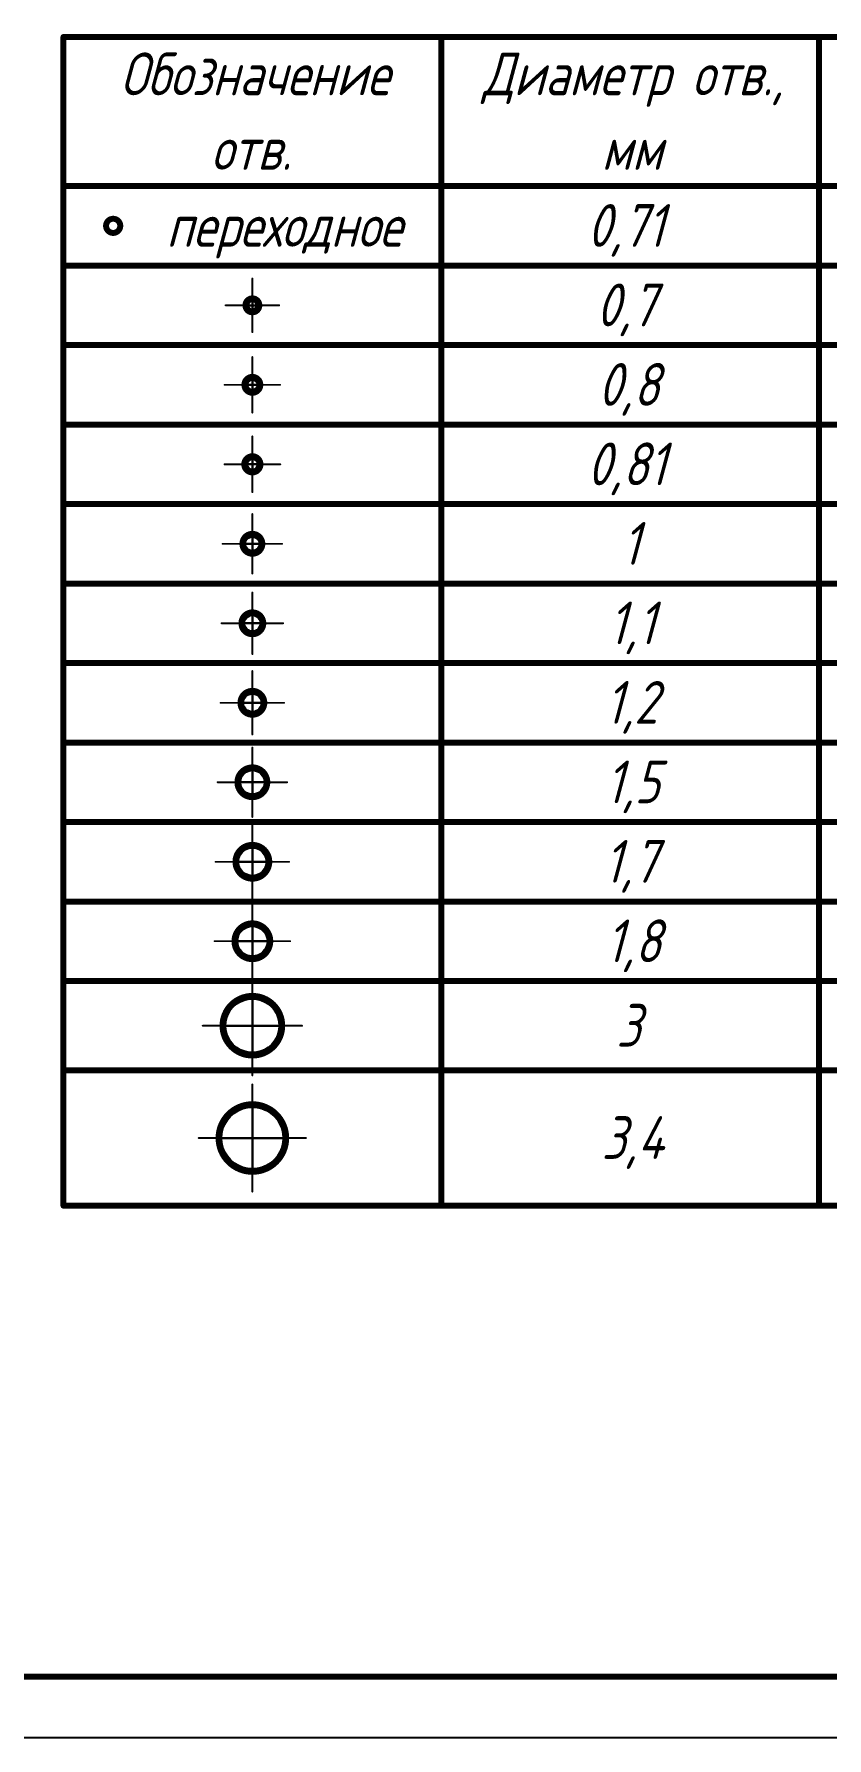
# Model space of a CAD drawing. Header units: millimetres. Extents: x 57 to 898, y 51 to 645.
# Drawn here: x 149.3 to 229, y 51.2 to 222.7 of the extents above; entities that cross this region are included whole.
import ezdxf

# ---------------------------------------------------------------- set-up
doc = ezdxf.new("R2010")
doc.units = ezdxf.units.MM
for name, color, linetype in [('KONTUR', 7, 'Continuous'), ('Mechanical11', 56, 'Continuous'), ('Mechanical12', 56, 'Continuous'), ('Mechanical13', 56, 'Continuous'), ('Mechanical7', 56, 'Continuous')]:
    doc.layers.add(name, color=color, linetype=linetype)
doc.styles.add('GOST type A', font='gost.TTF', dxfattribs={"oblique": 15, "height": 0.2})

msp = doc.modelspace()

# ---------------------------------------------------------------- linework, layer by layer
at = {"layer": 'KONTUR'}
msp.add_line((897.562, 51.218), (56.562, 51.218), dxfattribs=at)
at = {"layer": 'Mechanical11', "color": 7}
for p, q in [((171.21, 195.394), (171.21, 195.802)), ((171.21, 195.802), (171.367, 195.771)), ((171.367, 195.771), (171.499, 195.683)), ((171.499, 195.683), (171.587, 195.55)), ((171.587, 195.55), (171.618, 195.394)), ((170.834, 195.238), (170.803, 195.394)), ((170.803, 195.394), (171.21, 195.394)), ((170.922, 195.106), (170.834, 195.238)), ((171.054, 195.017), (170.922, 195.106)), ((171.21, 194.986), (171.054, 195.017)), ((171.21, 195.394), (171.618, 195.394)), ((171.21, 194.986), (171.21, 195.394)), ((171.21, 195.394), (171.21, 194.986)), ((171.618, 195.394), (171.21, 195.394)), ((171.367, 195.017), (171.21, 194.986)), ((171.499, 195.106), (171.367, 195.017)), ((171.587, 195.238), (171.499, 195.106)), ((171.618, 195.394), (171.587, 195.238)), ((170.739, 187.199), (170.701, 187.394)), ((170.701, 187.394), (171.21, 187.394)), ((170.85, 187.034), (170.739, 187.199)), ((171.015, 186.923), (170.85, 187.034)), ((171.21, 186.884), (171.015, 186.923)), ((171.21, 187.394), (171.72, 187.394)), ((171.21, 186.884), (171.21, 187.394)), ((171.21, 187.394), (171.21, 186.884)), ((171.406, 186.923), (171.21, 186.884)), ((171.571, 187.034), (171.406, 186.923)), ((171.681, 187.199), (171.571, 187.034)), ((171.72, 187.394), (171.681, 187.199)), ((170.688, 179.394), (170.727, 179.594)), ((171.21, 179.394), (170.688, 179.394)), ((170.727, 179.594), (170.841, 179.764)), ((170.841, 179.764), (171.01, 179.877)), ((171.01, 179.877), (171.21, 179.917)), ((171.21, 179.917), (171.21, 179.394)), ((171.21, 179.394), (171.21, 179.917)), ((171.21, 179.917), (171.411, 179.877)), ((171.21, 179.394), (171.733, 179.394)), ((171.21, 178.871), (171.21, 179.394)), ((171.733, 179.394), (171.21, 179.394)), ((171.411, 178.911), (171.21, 178.871)), ((171.411, 179.877), (171.58, 179.764)), ((171.58, 179.024), (171.411, 178.911)), ((171.58, 179.764), (171.693, 179.594)), ((171.693, 179.194), (171.58, 179.024)), ((171.693, 179.594), (171.733, 179.394)), ((171.733, 179.394), (171.693, 179.194)), ((170.504, 171.394), (170.528, 171.577)), ((170.528, 171.577), (170.599, 171.747)), ((170.599, 171.747), (170.711, 171.893)), ((170.711, 171.893), (170.857, 172.006)), ((170.857, 172.006), (171.028, 172.076)), ((171.028, 172.076), (171.21, 172.1)), ((171.21, 172.1), (171.21, 171.394)), ((171.21, 171.394), (170.504, 171.394)), ((171.21, 171.394), (171.916, 171.394)), ((171.21, 170.688), (171.21, 171.394)), ((171.393, 170.712), (171.21, 170.688)), ((171.563, 170.783), (171.393, 170.712)), ((171.71, 170.895), (171.563, 170.783)), ((171.822, 171.041), (171.71, 170.895)), ((171.892, 171.211), (171.822, 171.041)), ((171.916, 171.394), (171.892, 171.211)), ((170.404, 163.394), (170.431, 163.603)), ((171.21, 163.394), (170.404, 163.394)), ((170.431, 163.603), (170.512, 163.798)), ((170.512, 163.798), (170.64, 163.965)), ((170.64, 163.965), (170.807, 164.093)), ((170.807, 164.093), (171.002, 164.174)), ((171.002, 164.174), (171.21, 164.201)), ((171.21, 164.201), (171.21, 163.394)), ((171.21, 163.394), (171.21, 164.201)), ((171.21, 164.201), (171.419, 164.174)), ((172.017, 163.394), (171.21, 163.394)), ((171.419, 164.174), (171.614, 164.093)), ((171.614, 164.093), (171.781, 163.965)), ((171.781, 163.965), (171.909, 163.798)), ((171.909, 163.798), (171.99, 163.603)), ((171.99, 163.603), (172.017, 163.394)), ((171.21, 155.394), (172.118, 155.394)), ((171.21, 154.486), (171.21, 155.394)), ((171.445, 154.517), (171.21, 154.486)), ((171.664, 154.608), (171.445, 154.517)), ((171.852, 154.752), (171.664, 154.608)), ((171.997, 154.94), (171.852, 154.752)), ((172.087, 155.159), (171.997, 154.94)), ((172.118, 155.394), (172.087, 155.159)), ((170, 147.394), (170.041, 147.707)), ((170.041, 147.707), (170.162, 147.999)), ((170.162, 147.999), (170.355, 148.25)), ((170.355, 148.25), (170.605, 148.442)), ((170.605, 148.442), (170.897, 148.563)), ((170.897, 148.563), (171.21, 148.605)), ((171.21, 148.605), (171.21, 147.394)), ((171.21, 147.394), (171.21, 148.605)), ((171.21, 148.605), (171.524, 148.563)), ((171.524, 148.563), (171.816, 148.442)), ((171.816, 148.442), (172.066, 148.25)), ((172.066, 148.25), (172.259, 147.999)), ((172.259, 147.999), (172.38, 147.707)), ((172.38, 147.707), (172.421, 147.394)), ((170.041, 147.081), (170, 147.394)), ((170, 147.394), (171.21, 147.394)), ((171.21, 147.394), (170, 147.394)), ((170.162, 146.789), (170.041, 147.081)), ((170.355, 146.538), (170.162, 146.789)), ((170.605, 146.346), (170.355, 146.538)), ((170.897, 146.225), (170.605, 146.346)), ((171.21, 146.184), (170.897, 146.225)), ((171.21, 147.394), (171.21, 146.184)), ((172.421, 147.394), (171.21, 147.394)), ((170.212, 140.393), (170.504, 140.617)), ((170.504, 140.617), (170.845, 140.758)), ((170.845, 140.758), (171.21, 140.806)), ((171.21, 140.806), (171.21, 139.394)), ((169.798, 139.394), (169.846, 139.76)), ((169.846, 139.029), (169.798, 139.394)), ((169.798, 139.394), (171.21, 139.394)), ((171.21, 139.394), (169.798, 139.394)), ((169.846, 139.76), (169.988, 140.1)), ((169.988, 138.688), (169.846, 139.029)), ((169.988, 140.1), (170.212, 140.393)), ((171.21, 139.394), (171.21, 137.982)), ((170.212, 138.396), (169.988, 138.688)), ((170.504, 138.171), (170.212, 138.396)), ((170.845, 138.03), (170.504, 138.171)), ((171.21, 137.982), (170.845, 138.03)), ((171.21, 131.394), (171.21, 132.901)), ((171.21, 132.901), (171.504, 132.872)), ((171.504, 132.872), (171.787, 132.787)), ((171.787, 132.787), (172.048, 132.647)), ((172.048, 132.647), (172.276, 132.46)), ((172.276, 132.46), (172.464, 132.232)), ((172.464, 132.232), (172.603, 131.971)), ((169.732, 131.1), (169.703, 131.394)), ((169.703, 131.394), (171.21, 131.394)), ((169.818, 130.817), (169.732, 131.1)), ((169.957, 130.557), (169.818, 130.817)), ((170.145, 130.328), (169.957, 130.557)), ((170.373, 130.141), (170.145, 130.328)), ((171.21, 131.394), (171.21, 129.887)), ((172.718, 131.394), (171.21, 131.394)), ((172.603, 131.971), (172.689, 131.688)), ((172.689, 131.688), (172.718, 131.394)), ((170.634, 130.002), (170.373, 130.141)), ((170.916, 129.916), (170.634, 130.002)), ((171.21, 129.887), (170.916, 129.916)), ((171.21, 122.894), (171.21, 125.603)), ((171.21, 125.603), (171.634, 125.569)), ((171.634, 125.569), (172.047, 125.47)), ((172.047, 125.47), (172.44, 125.307)), ((172.44, 125.307), (172.802, 125.085)), ((172.802, 125.085), (173.126, 124.809)), ((173.126, 124.809), (173.402, 124.486)), ((173.402, 124.486), (173.624, 124.124)), ((173.624, 124.124), (173.786, 123.731)), ((173.786, 123.731), (173.885, 123.318)), ((171.21, 122.894), (173.919, 122.894)), ((171.21, 120.186), (171.21, 122.894)), ((173.919, 122.894), (171.21, 122.894)), ((173.786, 122.057), (173.624, 121.665)), ((173.885, 122.47), (173.786, 122.057)), ((173.885, 123.318), (173.919, 122.894)), ((173.919, 122.894), (173.885, 122.47)), ((171.634, 120.219), (171.21, 120.186)), ((172.047, 120.318), (171.634, 120.219)), ((172.44, 120.481), (172.047, 120.318)), ((172.802, 120.703), (172.44, 120.481)), ((173.126, 120.979), (172.802, 120.703)), ((173.402, 121.302), (173.126, 120.979)), ((173.624, 121.665), (173.402, 121.302)), ((168.44, 113.003), (168.695, 113.419)), ((168.695, 113.419), (169.012, 113.79)), ((169.012, 113.79), (169.383, 114.107)), ((169.383, 114.107), (169.799, 114.362)), ((169.799, 114.362), (170.25, 114.548)), ((170.25, 114.548), (170.724, 114.662)), ((170.724, 114.662), (171.21, 114.701)), ((171.21, 114.701), (171.21, 111.591)), ((168.101, 111.591), (168.139, 112.077)), ((171.21, 111.591), (168.101, 111.591)), ((168.139, 112.077), (168.253, 112.552)), ((168.253, 112.552), (168.44, 113.003))]:
    msp.add_line(p, q, dxfattribs=at)
at = {"layer": 'Mechanical12', "color": 7}
for p, q in [((170.504, 195.394), (170.528, 195.577)), ((170.528, 195.577), (170.599, 195.747)), ((170.599, 195.747), (170.711, 195.893)), ((170.711, 195.893), (170.857, 196.006)), ((170.803, 195.394), (170.834, 195.55)), ((170.834, 195.55), (170.922, 195.683)), ((170.857, 196.006), (171.028, 196.076)), ((170.922, 195.683), (171.054, 195.771)), ((171.028, 196.076), (171.21, 196.1)), ((171.054, 195.771), (171.21, 195.802)), ((171.21, 196.1), (171.21, 195.394)), ((171.21, 195.802), (171.21, 195.394)), ((171.21, 195.394), (170.504, 195.394)), ((171.21, 195.394), (170.803, 195.394)), ((170.404, 187.394), (170.431, 187.603)), ((171.21, 187.394), (170.404, 187.394)), ((170.431, 187.603), (170.512, 187.798)), ((170.512, 187.798), (170.64, 187.965)), ((170.64, 187.965), (170.807, 188.093)), ((170.701, 187.394), (170.739, 187.589)), ((171.21, 187.394), (170.701, 187.394)), ((170.739, 187.589), (170.85, 187.755)), ((170.807, 188.093), (171.002, 188.174)), ((170.85, 187.755), (171.015, 187.865)), ((171.002, 188.174), (171.21, 188.201)), ((171.015, 187.865), (171.21, 187.904)), ((171.21, 188.201), (171.21, 187.394)), ((171.21, 187.394), (171.21, 188.201)), ((171.21, 188.201), (171.419, 188.174)), ((171.21, 187.904), (171.21, 187.394)), ((171.21, 187.394), (171.21, 187.904)), ((171.21, 187.904), (171.406, 187.865)), ((171.72, 187.394), (171.21, 187.394)), ((172.017, 187.394), (171.21, 187.394)), ((171.406, 187.865), (171.571, 187.755)), ((171.419, 188.174), (171.614, 188.093)), ((171.571, 187.755), (171.681, 187.589)), ((171.614, 188.093), (171.781, 187.965)), ((171.681, 187.589), (171.72, 187.394)), ((171.781, 187.965), (171.909, 187.798)), ((171.909, 187.798), (171.99, 187.603)), ((171.99, 187.603), (172.017, 187.394)), ((170.391, 179.394), (171.21, 179.394)), ((170.419, 179.182), (170.391, 179.394)), ((170.5, 178.984), (170.419, 179.182)), ((170.631, 178.814), (170.5, 178.984)), ((170.801, 178.684), (170.631, 178.814)), ((170.688, 179.394), (171.21, 179.394)), ((170.727, 179.194), (170.688, 179.394)), ((170.841, 179.024), (170.727, 179.194)), ((170.998, 178.602), (170.801, 178.684)), ((171.01, 178.911), (170.841, 179.024)), ((171.21, 178.574), (170.998, 178.602)), ((171.21, 178.871), (171.01, 178.911)), ((171.21, 179.394), (171.21, 178.871)), ((171.21, 179.394), (171.21, 178.574)), ((171.21, 171.394), (171.21, 172.403)), ((171.21, 172.403), (171.471, 172.368)), ((171.21, 171.394), (171.21, 172.1)), ((171.21, 172.1), (171.393, 172.076)), ((171.393, 172.076), (171.563, 172.006)), ((171.471, 172.368), (171.715, 172.268)), ((171.563, 172.006), (171.71, 171.893)), ((171.71, 171.893), (171.822, 171.747)), ((171.715, 172.268), (171.924, 172.107)), ((171.822, 171.747), (171.892, 171.577)), ((171.892, 171.577), (171.916, 171.394)), ((171.924, 172.107), (172.084, 171.898)), ((172.084, 171.898), (172.185, 171.655)), ((172.185, 171.655), (172.219, 171.394)), ((170.202, 171.394), (171.21, 171.394)), ((170.236, 171.133), (170.202, 171.394)), ((170.337, 170.89), (170.236, 171.133)), ((170.497, 170.681), (170.337, 170.89)), ((170.706, 170.521), (170.497, 170.681)), ((170.504, 171.394), (171.21, 171.394)), ((170.528, 171.211), (170.504, 171.394)), ((170.599, 171.041), (170.528, 171.211)), ((170.711, 170.895), (170.599, 171.041)), ((170.949, 170.42), (170.706, 170.521)), ((170.857, 170.783), (170.711, 170.895)), ((171.028, 170.712), (170.857, 170.783)), ((171.21, 170.386), (170.949, 170.42)), ((171.21, 170.688), (171.028, 170.712)), ((171.21, 171.394), (171.21, 170.688)), ((171.916, 171.394), (171.21, 171.394)), ((171.21, 171.394), (171.21, 170.386)), ((172.219, 171.394), (171.21, 171.394)), ((170.101, 163.394), (171.21, 163.394)), ((170.139, 163.107), (170.101, 163.394)), ((170.25, 162.839), (170.139, 163.107)), ((170.404, 163.394), (171.21, 163.394)), ((170.431, 163.185), (170.404, 163.394)), ((170.512, 162.991), (170.431, 163.185)), ((170.64, 162.824), (170.512, 162.991)), ((171.21, 162.587), (171.21, 163.394)), ((171.21, 163.394), (172.017, 163.394)), ((171.21, 163.394), (171.21, 162.587)), ((171.21, 162.285), (171.21, 163.394)), ((171.21, 163.394), (172.32, 163.394)), ((171.21, 163.394), (171.21, 162.285)), ((171.909, 162.991), (171.781, 162.824)), ((171.99, 163.185), (171.909, 162.991)), ((172.017, 163.394), (171.99, 163.185)), ((172.282, 163.107), (172.171, 162.839)), ((172.32, 163.394), (172.282, 163.107)), ((170.426, 162.61), (170.25, 162.839)), ((170.656, 162.433), (170.426, 162.61)), ((170.807, 162.695), (170.64, 162.824)), ((170.923, 162.322), (170.656, 162.433)), ((171.002, 162.615), (170.807, 162.695)), ((171.21, 162.285), (170.923, 162.322)), ((171.21, 162.587), (171.002, 162.615)), ((171.419, 162.615), (171.21, 162.587)), ((171.498, 162.322), (171.21, 162.285)), ((171.614, 162.695), (171.419, 162.615)), ((171.765, 162.433), (171.498, 162.322)), ((171.781, 162.824), (171.614, 162.695)), ((171.995, 162.61), (171.765, 162.433)), ((172.171, 162.839), (171.995, 162.61)), ((170.162, 155.999), (170.355, 156.25)), ((170.355, 156.25), (170.605, 156.442)), ((170.569, 156.036), (170.757, 156.18)), ((170.605, 156.442), (170.897, 156.563)), ((170.757, 156.18), (170.975, 156.271)), ((170.897, 156.563), (171.21, 156.605)), ((170.975, 156.271), (171.21, 156.302)), ((171.21, 156.605), (171.21, 155.394)), ((171.21, 155.394), (171.21, 156.605)), ((171.21, 156.605), (171.524, 156.563)), ((171.21, 156.302), (171.21, 155.394)), ((171.21, 155.394), (171.21, 156.302)), ((171.21, 156.302), (171.445, 156.271)), ((171.445, 156.271), (171.664, 156.18)), ((171.524, 156.563), (171.816, 156.442)), ((171.664, 156.18), (171.852, 156.036)), ((171.816, 156.442), (172.066, 156.25)), ((172.066, 156.25), (172.259, 155.999)), ((170, 155.394), (170.041, 155.707)), ((170, 155.394), (171.21, 155.394)), ((170.041, 155.081), (170, 155.394)), ((171.21, 155.394), (170, 155.394)), ((170.041, 155.707), (170.162, 155.999)), ((170.162, 154.789), (170.041, 155.081)), ((170.355, 154.538), (170.162, 154.789)), ((170.303, 155.394), (170.334, 155.629)), ((170.303, 155.394), (171.21, 155.394)), ((170.334, 155.159), (170.303, 155.394)), ((171.21, 155.394), (170.303, 155.394)), ((170.334, 155.629), (170.424, 155.848)), ((170.424, 154.94), (170.334, 155.159)), ((170.605, 154.346), (170.355, 154.538)), ((170.424, 155.848), (170.569, 156.036)), ((170.569, 154.752), (170.424, 154.94)), ((170.757, 154.608), (170.569, 154.752)), ((170.897, 154.225), (170.605, 154.346)), ((170.975, 154.517), (170.757, 154.608)), ((171.21, 154.486), (170.975, 154.517)), ((171.21, 155.394), (171.21, 154.486)), ((172.118, 155.394), (171.21, 155.394)), ((171.21, 155.394), (171.21, 154.184)), ((172.421, 155.394), (171.21, 155.394)), ((171.852, 156.036), (171.997, 155.848)), ((171.997, 155.848), (172.087, 155.629)), ((172.087, 155.629), (172.118, 155.394)), ((172.259, 155.999), (172.38, 155.707)), ((172.38, 155.707), (172.421, 155.394)), ((171.21, 154.184), (170.897, 154.225)), ((171.21, 146.184), (171.21, 147.394)), ((171.21, 147.394), (172.421, 147.394)), ((171.21, 145.887), (171.21, 147.394)), ((171.21, 147.394), (172.718, 147.394)), ((171.524, 146.225), (171.21, 146.184)), ((171.504, 145.916), (171.21, 145.887)), ((171.787, 146.002), (171.504, 145.916)), ((171.816, 146.346), (171.524, 146.225)), ((172.048, 146.141), (171.787, 146.002)), ((172.066, 146.538), (171.816, 146.346)), ((172.276, 146.328), (172.048, 146.141)), ((172.259, 146.789), (172.066, 146.538)), ((172.38, 147.081), (172.259, 146.789)), ((172.464, 146.557), (172.276, 146.328)), ((172.421, 147.394), (172.38, 147.081)), ((172.603, 146.817), (172.464, 146.557)), ((172.689, 147.1), (172.603, 146.817)), ((172.718, 147.394), (172.689, 147.1)), ((171.21, 139.394), (171.21, 141.102)), ((171.21, 141.102), (171.544, 141.07)), ((171.21, 139.394), (171.21, 140.806)), ((171.21, 140.806), (171.576, 140.758)), ((171.544, 141.07), (171.864, 140.972)), ((171.576, 140.758), (171.916, 140.617)), ((171.864, 140.972), (172.159, 140.815)), ((171.916, 140.617), (172.209, 140.393)), ((172.159, 140.815), (172.418, 140.602)), ((171.21, 137.982), (171.21, 139.394)), ((171.21, 139.394), (172.623, 139.394)), ((172.623, 139.394), (171.21, 139.394)), ((171.21, 137.686), (171.21, 139.394)), ((171.21, 139.394), (172.919, 139.394)), ((172.919, 139.394), (171.21, 139.394)), ((172.209, 140.393), (172.433, 140.1)), ((172.418, 140.602), (172.631, 140.343)), ((172.433, 140.1), (172.574, 139.76)), ((172.574, 139.029), (172.433, 138.688)), ((172.574, 139.76), (172.623, 139.394)), ((172.623, 139.394), (172.574, 139.029)), ((172.631, 140.343), (172.789, 140.048)), ((172.789, 140.048), (172.886, 139.727)), ((172.886, 139.061), (172.789, 138.74)), ((172.886, 139.727), (172.919, 139.394)), ((172.919, 139.394), (172.886, 139.061)), ((171.576, 138.03), (171.21, 137.982)), ((171.544, 137.719), (171.21, 137.686)), ((171.864, 137.816), (171.544, 137.719)), ((171.916, 138.171), (171.576, 138.03)), ((172.159, 137.974), (171.864, 137.816)), ((172.209, 138.396), (171.916, 138.171)), ((172.418, 138.186), (172.159, 137.974)), ((172.433, 138.688), (172.209, 138.396)), ((172.631, 138.445), (172.418, 138.186)), ((172.789, 138.74), (172.631, 138.445)), ((169.436, 131.747), (169.539, 132.086)), ((169.539, 132.086), (169.707, 132.399)), ((169.707, 132.399), (169.931, 132.673)), ((169.818, 131.971), (169.957, 132.232)), ((169.931, 132.673), (170.206, 132.898)), ((169.957, 132.232), (170.145, 132.46)), ((170.145, 132.46), (170.373, 132.647)), ((170.206, 132.898), (170.518, 133.065)), ((170.373, 132.647), (170.634, 132.787)), ((170.518, 133.065), (170.858, 133.168)), ((170.634, 132.787), (170.916, 132.872)), ((170.858, 133.168), (171.21, 133.203)), ((170.916, 132.872), (171.21, 132.901)), ((171.21, 133.203), (171.21, 131.394)), ((171.21, 132.901), (171.21, 131.394)), ((169.402, 131.394), (169.436, 131.747)), ((171.21, 131.394), (169.402, 131.394)), ((169.703, 131.394), (169.732, 131.688)), ((171.21, 131.394), (169.703, 131.394)), ((169.732, 131.688), (169.818, 131.971)), ((171.21, 129.887), (171.21, 131.394)), ((171.21, 131.394), (172.718, 131.394)), ((171.21, 129.585), (171.21, 131.394)), ((171.21, 131.394), (173.019, 131.394)), ((172.276, 130.328), (172.048, 130.141)), ((172.464, 130.557), (172.276, 130.328)), ((172.603, 130.817), (172.464, 130.557)), ((172.714, 130.389), (172.489, 130.115)), ((172.689, 131.1), (172.603, 130.817)), ((172.718, 131.394), (172.689, 131.1)), ((172.881, 130.702), (172.714, 130.389)), ((172.984, 131.041), (172.881, 130.702)), ((173.019, 131.394), (172.984, 131.041)), ((171.504, 129.916), (171.21, 129.887)), ((171.563, 129.62), (171.21, 129.585)), ((171.787, 130.002), (171.504, 129.916)), ((171.903, 129.723), (171.563, 129.62)), ((172.048, 130.141), (171.787, 130.002)), ((172.215, 129.89), (171.903, 129.723)), ((172.489, 130.115), (172.215, 129.89)), ((169.083, 125.022), (169.442, 125.329)), ((169.442, 125.329), (169.844, 125.575)), ((169.619, 125.085), (169.981, 125.307)), ((169.844, 125.575), (170.281, 125.756)), ((169.981, 125.307), (170.374, 125.47)), ((170.281, 125.756), (170.74, 125.866)), ((170.374, 125.47), (170.787, 125.569)), ((170.74, 125.866), (171.21, 125.903)), ((170.787, 125.569), (171.21, 125.603)), ((171.21, 125.903), (171.21, 122.894)), ((171.21, 125.603), (171.21, 122.894)), ((168.238, 123.365), (168.348, 123.824)), ((168.348, 123.824), (168.529, 124.26)), ((168.529, 124.26), (168.776, 124.663)), ((168.535, 123.318), (168.635, 123.731)), ((168.635, 123.731), (168.797, 124.124)), ((168.776, 124.663), (169.083, 125.022)), ((168.797, 124.124), (169.019, 124.486)), ((169.019, 124.486), (169.295, 124.809)), ((169.295, 124.809), (169.619, 125.085)), ((168.201, 122.894), (168.238, 123.365)), ((168.201, 122.894), (171.21, 122.894)), ((168.238, 122.423), (168.201, 122.894)), ((171.21, 122.894), (168.201, 122.894)), ((168.348, 121.964), (168.238, 122.423)), ((168.529, 121.528), (168.348, 121.964)), ((168.502, 122.894), (168.535, 123.318)), ((168.502, 122.894), (171.21, 122.894)), ((168.535, 122.47), (168.502, 122.894)), ((171.21, 122.894), (168.502, 122.894)), ((168.635, 122.057), (168.535, 122.47)), ((168.797, 121.665), (168.635, 122.057)), ((171.21, 122.894), (171.21, 120.186)), ((171.21, 122.894), (171.21, 119.885)), ((168.776, 121.125), (168.529, 121.528)), ((169.083, 120.766), (168.776, 121.125)), ((169.019, 121.302), (168.797, 121.665)), ((169.295, 120.979), (169.019, 121.302)), ((169.442, 120.46), (169.083, 120.766)), ((169.619, 120.703), (169.295, 120.979)), ((169.844, 120.213), (169.442, 120.46)), ((169.981, 120.481), (169.619, 120.703)), ((170.281, 120.032), (169.844, 120.213)), ((170.374, 120.318), (169.981, 120.481)), ((170.787, 120.219), (170.374, 120.318)), ((171.21, 120.186), (170.787, 120.219)), ((170.74, 119.922), (170.281, 120.032)), ((171.21, 119.885), (170.74, 119.922)), ((171.21, 111.591), (171.21, 115.001)), ((171.21, 115.001), (171.744, 114.96)), ((171.744, 114.96), (172.264, 114.835)), ((171.21, 111.591), (171.21, 114.701)), ((171.21, 114.701), (171.697, 114.662)), ((171.697, 114.662), (172.171, 114.548)), ((172.171, 114.548), (172.622, 114.362)), ((172.264, 114.835), (172.759, 114.63)), ((172.622, 114.362), (173.038, 114.107)), ((172.759, 114.63), (173.215, 114.35)), ((173.038, 114.107), (173.409, 113.79)), ((173.215, 114.35), (173.622, 114.003)), ((173.409, 113.79), (173.726, 113.419)), ((173.622, 114.003), (173.97, 113.596)), ((173.726, 113.419), (173.981, 113.003)), ((173.97, 113.596), (174.249, 113.139)), ((167.8, 111.591), (171.21, 111.591)), ((167.842, 111.057), (167.8, 111.591)), ((168.101, 111.591), (171.21, 111.591)), ((168.139, 111.105), (168.101, 111.591)), ((171.21, 108.481), (171.21, 111.591)), ((171.21, 111.591), (174.32, 111.591)), ((171.21, 111.591), (171.21, 108.481)), ((174.32, 111.591), (171.21, 111.591)), ((171.21, 108.18), (171.21, 111.591)), ((171.21, 111.591), (174.621, 111.591)), ((171.21, 111.591), (171.21, 108.18)), ((174.621, 111.591), (171.21, 111.591)), ((173.981, 113.003), (174.168, 112.552)), ((174.168, 112.552), (174.282, 112.077)), ((174.249, 113.139), (174.454, 112.645)), ((174.282, 112.077), (174.32, 111.591)), ((174.32, 111.591), (174.282, 111.105)), ((174.454, 112.645), (174.579, 112.124)), ((174.579, 112.124), (174.621, 111.591)), ((174.621, 111.591), (174.579, 111.057)), ((167.967, 110.537), (167.842, 111.057)), ((168.172, 110.043), (167.967, 110.537)), ((168.253, 110.63), (168.139, 111.105)), ((168.451, 109.586), (168.172, 110.043)), ((168.44, 110.179), (168.253, 110.63)), ((168.695, 109.763), (168.44, 110.179)), ((169.012, 109.392), (168.695, 109.763)), ((173.726, 109.763), (173.409, 109.392)), ((173.981, 110.179), (173.726, 109.763)), ((174.249, 110.043), (173.97, 109.586)), ((174.168, 110.63), (173.981, 110.179)), ((174.282, 111.105), (174.168, 110.63)), ((174.454, 110.537), (174.249, 110.043)), ((174.579, 111.057), (174.454, 110.537)), ((168.799, 109.179), (168.451, 109.586)), ((169.206, 108.832), (168.799, 109.179)), ((169.383, 109.075), (169.012, 109.392)), ((169.662, 108.552), (169.206, 108.832)), ((169.799, 108.82), (169.383, 109.075)), ((170.157, 108.347), (169.662, 108.552)), ((170.25, 108.634), (169.799, 108.82)), ((170.677, 108.222), (170.157, 108.347)), ((170.724, 108.52), (170.25, 108.634)), ((171.21, 108.18), (170.677, 108.222)), ((171.21, 108.481), (170.724, 108.52)), ((171.697, 108.52), (171.21, 108.481)), ((171.744, 108.222), (171.21, 108.18)), ((172.171, 108.634), (171.697, 108.52)), ((172.264, 108.347), (171.744, 108.222)), ((172.622, 108.82), (172.171, 108.634)), ((172.759, 108.552), (172.264, 108.347)), ((173.038, 109.075), (172.622, 108.82)), ((173.215, 108.832), (172.759, 108.552)), ((173.409, 109.392), (173.038, 109.075)), ((173.622, 109.179), (173.215, 108.832)), ((173.97, 109.586), (173.622, 109.179))]:
    msp.add_line(p, q, dxfattribs=at)
at = {"layer": 'Mechanical12', "color": 7, "const_width": 0.6}
for points in [[(152.21, 207.394), (152.21, 222.394)], [(152.21, 222.394), (317.414, 222.394)], [(190.21, 207.394), (190.21, 222.394)], [(228.21, 207.394), (228.21, 222.394)], [(152.21, 199.394), (152.21, 207.394)], [(152.21, 207.394), (317.414, 207.394)], [(152.21, 207.394), (317.414, 207.394)], [(190.21, 199.394), (190.21, 207.394)], [(228.21, 199.394), (228.21, 207.394)], [(152.21, 191.394), (152.21, 199.394)], [(152.21, 199.394), (317.414, 199.394)], [(152.21, 199.394), (317.414, 199.394)], [(190.21, 191.394), (190.21, 199.394)], [(228.21, 191.394), (228.21, 199.394)], [(152.21, 183.394), (152.21, 191.394)], [(152.21, 191.394), (317.414, 191.394)], [(152.21, 191.394), (317.414, 191.394)], [(190.21, 183.394), (190.21, 191.394)], [(228.21, 183.394), (228.21, 191.394)], [(152.21, 175.394), (152.21, 183.394)], [(152.21, 183.394), (317.414, 183.394)], [(152.21, 183.394), (317.414, 183.394)], [(190.21, 175.394), (190.21, 183.394)], [(228.21, 175.394), (228.21, 183.394)], [(152.21, 167.394), (152.21, 175.394)], [(152.21, 175.394), (317.414, 175.394)], [(152.21, 175.394), (317.414, 175.394)], [(190.21, 167.394), (190.21, 175.394)], [(228.21, 167.394), (228.21, 175.394)], [(152.21, 159.394), (152.21, 167.394)], [(152.21, 167.394), (317.414, 167.394)], [(152.21, 167.394), (317.414, 167.394)], [(190.21, 159.394), (190.21, 167.394)], [(228.21, 159.394), (228.21, 167.394)], [(152.21, 151.394), (152.21, 159.394)], [(152.21, 159.394), (317.414, 159.394)], [(152.21, 159.394), (317.414, 159.394)], [(190.21, 151.394), (190.21, 159.394)], [(228.21, 151.394), (228.21, 159.394)], [(152.21, 143.394), (152.21, 151.394)], [(152.21, 151.394), (317.414, 151.394)], [(152.21, 151.394), (317.414, 151.394)], [(190.21, 143.394), (190.21, 151.394)], [(228.21, 143.394), (228.21, 151.394)], [(152.21, 135.394), (152.21, 143.394)], [(152.21, 143.394), (317.414, 143.394)], [(152.21, 143.394), (317.414, 143.394)], [(190.21, 135.394), (190.21, 143.394)], [(228.21, 135.394), (228.21, 143.394)], [(152.21, 127.394), (152.21, 135.394)], [(152.21, 135.394), (317.414, 135.394)], [(152.21, 135.394), (317.414, 135.394)], [(190.21, 127.394), (190.21, 135.394)], [(228.21, 127.394), (228.21, 135.394)], [(152.21, 118.394), (152.21, 127.394)], [(152.21, 127.394), (317.414, 127.394)], [(152.21, 127.394), (317.414, 127.394)], [(190.21, 118.394), (190.21, 127.394)], [(228.21, 118.394), (228.21, 127.394)], [(152.21, 104.788), (152.21, 118.394)], [(152.21, 118.394), (317.414, 118.394)], [(152.21, 118.394), (317.414, 118.394)], [(190.21, 104.788), (190.21, 118.394)], [(228.21, 104.788), (228.21, 118.394)], [(152.21, 104.788), (317.414, 104.788)]]:
    msp.add_lwpolyline(points, dxfattribs=at)
at = {"layer": 'Mechanical12', "color": 7}
for points, const_width in [([(152.06, 222.394, 1), (152.36, 222.394, 1)], 0.3), ([(152.06, 222.394, 1), (152.36, 222.394, 1)], 0.3), ([(190.06, 222.394, 1), (190.36, 222.394, 1)], 0.3), ([(228.06, 222.394, 1), (228.36, 222.394, 1)], 0.3), ([(152.06, 207.394, 1), (152.36, 207.394, 1)], 0.3), ([(152.06, 207.394, 1), (152.36, 207.394, 1)], 0.3), ([(152.06, 207.394, 1), (152.36, 207.394, 1)], 0.3), ([(152.06, 207.394, 1), (152.36, 207.394, 1)], 0.3), ([(190.06, 207.394, 1), (190.36, 207.394, 1)], 0.3), ([(190.06, 207.394, 1), (190.36, 207.394, 1)], 0.3), ([(228.06, 207.394, 1), (228.36, 207.394, 1)], 0.3), ([(228.06, 207.394, 1), (228.36, 207.394, 1)], 0.3), ([(157.922, 203.394, 1), (156.499, 203.394, 1)], 0.6), ([(156.349, 203.394, 1), (156.649, 203.394, 1)], 0.3), ([(157.772, 203.394, 1), (158.072, 203.394, 1)], 0.3), ([(152.06, 199.394, 1), (152.36, 199.394, 1)], 0.3), ([(152.06, 199.394, 1), (152.36, 199.394, 1)], 0.3), ([(152.06, 199.394, 1), (152.36, 199.394, 1)], 0.3), ([(152.06, 199.394, 1), (152.36, 199.394, 1)], 0.3), ([(190.06, 199.394, 1), (190.36, 199.394, 1)], 0.3), ([(190.06, 199.394, 1), (190.36, 199.394, 1)], 0.3), ([(228.06, 199.394, 1), (228.36, 199.394, 1)], 0.3), ([(228.06, 199.394, 1), (228.36, 199.394, 1)], 0.3), ([(171.91, 195.394, 1), (170.51, 195.394, 1)], 0.6), ([(170.36, 195.394, 1), (170.66, 195.394, 1)], 0.3), ([(171.76, 195.394, 1), (172.06, 195.394, 1)], 0.3), ([(152.06, 191.394, 1), (152.36, 191.394, 1)], 0.3), ([(152.06, 191.394, 1), (152.36, 191.394, 1)], 0.3), ([(152.06, 191.394, 1), (152.36, 191.394, 1)], 0.3), ([(152.06, 191.394, 1), (152.36, 191.394, 1)], 0.3), ([(190.06, 191.394, 1), (190.36, 191.394, 1)], 0.3), ([(190.06, 191.394, 1), (190.36, 191.394, 1)], 0.3), ([(228.06, 191.394, 1), (228.36, 191.394, 1)], 0.3), ([(228.06, 191.394, 1), (228.36, 191.394, 1)], 0.3), ([(172.01, 187.394, 1), (170.41, 187.394, 1)], 0.6), ([(170.26, 187.394, 1), (170.56, 187.394, 1)], 0.3), ([(171.86, 187.394, 1), (172.16, 187.394, 1)], 0.3), ([(152.06, 183.394, 1), (152.36, 183.394, 1)], 0.3), ([(152.06, 183.394, 1), (152.36, 183.394, 1)], 0.3), ([(152.06, 183.394, 1), (152.36, 183.394, 1)], 0.3), ([(152.06, 183.394, 1), (152.36, 183.394, 1)], 0.3), ([(190.06, 183.394, 1), (190.36, 183.394, 1)], 0.3), ([(190.06, 183.394, 1), (190.36, 183.394, 1)], 0.3), ([(228.06, 183.394, 1), (228.36, 183.394, 1)], 0.3), ([(228.06, 183.394, 1), (228.36, 183.394, 1)], 0.3), ([(172.023, 179.394, 1), (170.398, 179.394, 1)], 0.6), ([(170.248, 179.394, 1), (170.548, 179.394, 1)], 0.3), ([(171.873, 179.394, 1), (172.173, 179.394, 1)], 0.3), ([(152.06, 175.394, 1), (152.36, 175.394, 1)], 0.3), ([(152.06, 175.394, 1), (152.36, 175.394, 1)], 0.3), ([(152.06, 175.394, 1), (152.36, 175.394, 1)], 0.3), ([(152.06, 175.394, 1), (152.36, 175.394, 1)], 0.3), ([(190.06, 175.394, 1), (190.36, 175.394, 1)], 0.3), ([(190.06, 175.394, 1), (190.36, 175.394, 1)], 0.3), ([(228.06, 175.394, 1), (228.36, 175.394, 1)], 0.3), ([(228.06, 175.394, 1), (228.36, 175.394, 1)], 0.3), ([(172.21, 171.394, 1), (170.21, 171.394, 1)], 0.6), ([(170.06, 171.394, 1), (170.36, 171.394, 1)], 0.3), ([(172.06, 171.394, 1), (172.36, 171.394, 1)], 0.3), ([(152.06, 167.394, 1), (152.36, 167.394, 1)], 0.3), ([(152.06, 167.394, 1), (152.36, 167.394, 1)], 0.3), ([(152.06, 167.394, 1), (152.36, 167.394, 1)], 0.3), ([(152.06, 167.394, 1), (152.36, 167.394, 1)], 0.3), ([(190.06, 167.394, 1), (190.36, 167.394, 1)], 0.3), ([(190.06, 167.394, 1), (190.36, 167.394, 1)], 0.3), ([(228.06, 167.394, 1), (228.36, 167.394, 1)], 0.3), ([(228.06, 167.394, 1), (228.36, 167.394, 1)], 0.3), ([(172.31, 163.394, 1), (170.11, 163.394, 1)], 0.6), ([(169.96, 163.394, 1), (170.26, 163.394, 1)], 0.3), ([(172.16, 163.394, 1), (172.46, 163.394, 1)], 0.3), ([(152.06, 159.394, 1), (152.36, 159.394, 1)], 0.3), ([(152.06, 159.394, 1), (152.36, 159.394, 1)], 0.3), ([(152.06, 159.394, 1), (152.36, 159.394, 1)], 0.3), ([(152.06, 159.394, 1), (152.36, 159.394, 1)], 0.3), ([(190.06, 159.394, 1), (190.36, 159.394, 1)], 0.3), ([(190.06, 159.394, 1), (190.36, 159.394, 1)], 0.3), ([(228.06, 159.394, 1), (228.36, 159.394, 1)], 0.3), ([(228.06, 159.394, 1), (228.36, 159.394, 1)], 0.3), ([(172.41, 155.394, 1), (170.01, 155.394, 1)], 0.6), ([(169.86, 155.394, 1), (170.16, 155.394, 1)], 0.3), ([(172.26, 155.394, 1), (172.56, 155.394, 1)], 0.3), ([(152.06, 151.394, 1), (152.36, 151.394, 1)], 0.3), ([(152.06, 151.394, 1), (152.36, 151.394, 1)], 0.3), ([(152.06, 151.394, 1), (152.36, 151.394, 1)], 0.3), ([(152.06, 151.394, 1), (152.36, 151.394, 1)], 0.3), ([(190.06, 151.394, 1), (190.36, 151.394, 1)], 0.3), ([(190.06, 151.394, 1), (190.36, 151.394, 1)], 0.3), ([(228.06, 151.394, 1), (228.36, 151.394, 1)], 0.3), ([(228.06, 151.394, 1), (228.36, 151.394, 1)], 0.3), ([(172.71, 147.394, 1), (169.71, 147.394, 1)], 0.6), ([(169.56, 147.394, 1), (169.86, 147.394, 1)], 0.3), ([(172.56, 147.394, 1), (172.86, 147.394, 1)], 0.3), ([(152.06, 143.394, 1), (152.36, 143.394, 1)], 0.3), ([(152.06, 143.394, 1), (152.36, 143.394, 1)], 0.3), ([(152.06, 143.394, 1), (152.36, 143.394, 1)], 0.3), ([(152.06, 143.394, 1), (152.36, 143.394, 1)], 0.3), ([(190.06, 143.394, 1), (190.36, 143.394, 1)], 0.3), ([(190.06, 143.394, 1), (190.36, 143.394, 1)], 0.3), ([(228.06, 143.394, 1), (228.36, 143.394, 1)], 0.3), ([(228.06, 143.394, 1), (228.36, 143.394, 1)], 0.3), ([(172.91, 139.394, 1), (169.51, 139.394, 1)], 0.6), ([(169.36, 139.394, 1), (169.66, 139.394, 1)], 0.3), ([(172.76, 139.394, 1), (173.06, 139.394, 1)], 0.3), ([(152.06, 135.394, 1), (152.36, 135.394, 1)], 0.3), ([(152.06, 135.394, 1), (152.36, 135.394, 1)], 0.3), ([(152.06, 135.394, 1), (152.36, 135.394, 1)], 0.3), ([(152.06, 135.394, 1), (152.36, 135.394, 1)], 0.3), ([(190.06, 135.394, 1), (190.36, 135.394, 1)], 0.3), ([(190.06, 135.394, 1), (190.36, 135.394, 1)], 0.3), ([(228.06, 135.394, 1), (228.36, 135.394, 1)], 0.3), ([(228.06, 135.394, 1), (228.36, 135.394, 1)], 0.3), ([(173.01, 131.394, 1), (169.41, 131.394, 1)], 0.6), ([(169.26, 131.394, 1), (169.56, 131.394, 1)], 0.3), ([(172.86, 131.394, 1), (173.16, 131.394, 1)], 0.3), ([(152.06, 127.394, 1), (152.36, 127.394, 1)], 0.3), ([(152.06, 127.394, 1), (152.36, 127.394, 1)], 0.3), ([(152.06, 127.394, 1), (152.36, 127.394, 1)], 0.3), ([(152.06, 127.394, 1), (152.36, 127.394, 1)], 0.3), ([(190.06, 127.394, 1), (190.36, 127.394, 1)], 0.3), ([(190.06, 127.394, 1), (190.36, 127.394, 1)], 0.3), ([(228.06, 127.394, 1), (228.36, 127.394, 1)], 0.3), ([(228.06, 127.394, 1), (228.36, 127.394, 1)], 0.3), ([(174.21, 122.894, 1), (168.21, 122.894, 1)], 0.6), ([(168.06, 122.894, 1), (168.36, 122.894, 1)], 0.3), ([(174.06, 122.894, 1), (174.36, 122.894, 1)], 0.3), ([(152.06, 118.394, 1), (152.36, 118.394, 1)], 0.3), ([(152.06, 118.394, 1), (152.36, 118.394, 1)], 0.3), ([(152.06, 118.394, 1), (152.36, 118.394, 1)], 0.3), ([(152.06, 118.394, 1), (152.36, 118.394, 1)], 0.3), ([(190.06, 118.394, 1), (190.36, 118.394, 1)], 0.3), ([(190.06, 118.394, 1), (190.36, 118.394, 1)], 0.3), ([(228.06, 118.394, 1), (228.36, 118.394, 1)], 0.3), ([(228.06, 118.394, 1), (228.36, 118.394, 1)], 0.3), ([(174.61, 111.591, 1), (167.81, 111.591, 1)], 0.6), ([(167.66, 111.591, 1), (167.96, 111.591, 1)], 0.3), ([(174.46, 111.591, 1), (174.76, 111.591, 1)], 0.3), ([(152.06, 104.788, 1), (152.36, 104.788, 1)], 0.3), ([(152.06, 104.788, 1), (152.36, 104.788, 1)], 0.3), ([(190.06, 104.788, 1), (190.36, 104.788, 1)], 0.3), ([(228.06, 104.788, 1), (228.36, 104.788, 1)], 0.3)]:
    msp.add_lwpolyline(points, format="xyb", close=True, dxfattribs=dict(at, const_width=const_width))
at = {"layer": 'Mechanical13', "color": 7, "const_width": 0.6}
msp.add_lwpolyline([(78.21, 57.394), (894.21, 57.394)], dxfattribs=at)
at = {"layer": 'Mechanical7', "color": 7, "const_width": 0.18}
for points in [[(171.21, 192.694), (171.21, 198.094)], [(171.21, 192.994), (171.21, 197.794)], [(168.51, 195.394), (173.91, 195.394)], [(168.81, 195.394), (173.61, 195.394)], [(171.21, 184.594), (171.21, 190.194)], [(171.21, 184.894), (171.21, 189.894)], [(168.41, 187.394), (174.01, 187.394)], [(168.71, 187.394), (173.71, 187.394)], [(171.21, 176.581), (171.21, 182.207)], [(171.21, 176.881), (171.21, 181.907)], [(168.398, 179.394), (174.023, 179.394)], [(168.698, 179.394), (173.723, 179.394)], [(171.21, 168.394), (171.21, 174.394)], [(171.21, 168.694), (171.21, 174.094)], [(168.21, 171.394), (174.21, 171.394)], [(168.51, 171.394), (173.91, 171.394)], [(171.21, 160.294), (171.21, 166.494)], [(171.21, 160.594), (171.21, 166.194)], [(168.11, 163.394), (174.31, 163.394)], [(168.41, 163.394), (174.01, 163.394)], [(171.21, 152.194), (171.21, 158.594)], [(171.21, 152.494), (171.21, 158.294)], [(168.01, 155.394), (174.41, 155.394)], [(168.31, 155.394), (174.11, 155.394)], [(171.21, 143.894), (171.21, 150.894)], [(171.21, 144.194), (171.21, 150.594)], [(167.71, 147.394), (174.71, 147.394)], [(168.01, 147.394), (174.41, 147.394)], [(171.21, 135.694), (171.21, 143.094)], [(171.21, 135.994), (171.21, 142.794)], [(167.51, 139.394), (174.91, 139.394)], [(167.81, 139.394), (174.61, 139.394)], [(171.21, 127.594), (171.21, 135.194)], [(171.21, 127.894), (171.21, 134.894)], [(167.41, 131.394), (175.01, 131.394)], [(167.71, 131.394), (174.71, 131.394)], [(171.21, 117.894), (171.21, 127.894)], [(171.21, 118.194), (171.21, 127.594)], [(166.21, 122.894), (176.21, 122.894)], [(166.51, 122.894), (175.91, 122.894)], [(171.21, 106.191), (171.21, 116.991)], [(171.21, 106.491), (171.21, 116.691)], [(165.81, 111.591), (176.61, 111.591)], [(166.11, 111.591), (176.31, 111.591)]]:
    msp.add_lwpolyline(points, dxfattribs=at)
at = {"layer": 'Mechanical7', "color": 7, "const_width": 0.09}
for points in [[(171.165, 198.094, 1), (171.255, 198.094, 1)], [(171.165, 197.794, 1), (171.255, 197.794, 1)], [(168.465, 195.394, 1), (168.555, 195.394, 1)], [(168.765, 195.394, 1), (168.855, 195.394, 1)], [(173.565, 195.394, 1), (173.655, 195.394, 1)], [(173.865, 195.394, 1), (173.955, 195.394, 1)], [(171.165, 192.994, 1), (171.255, 192.994, 1)], [(171.165, 192.694, 1), (171.255, 192.694, 1)], [(171.165, 190.194, 1), (171.255, 190.194, 1)], [(171.165, 189.894, 1), (171.255, 189.894, 1)], [(168.365, 187.394, 1), (168.455, 187.394, 1)], [(168.665, 187.394, 1), (168.755, 187.394, 1)], [(173.665, 187.394, 1), (173.755, 187.394, 1)], [(173.965, 187.394, 1), (174.055, 187.394, 1)], [(171.165, 184.894, 1), (171.255, 184.894, 1)], [(171.165, 184.594, 1), (171.255, 184.594, 1)], [(171.165, 182.207, 1), (171.255, 182.207, 1)], [(171.165, 181.907, 1), (171.255, 181.907, 1)], [(168.353, 179.394, 1), (168.443, 179.394, 1)], [(168.653, 179.394, 1), (168.743, 179.394, 1)], [(173.678, 179.394, 1), (173.768, 179.394, 1)], [(173.978, 179.394, 1), (174.068, 179.394, 1)], [(171.165, 176.881, 1), (171.255, 176.881, 1)], [(171.165, 176.581, 1), (171.255, 176.581, 1)], [(171.165, 174.394, 1), (171.255, 174.394, 1)], [(171.165, 174.094, 1), (171.255, 174.094, 1)], [(168.165, 171.394, 1), (168.255, 171.394, 1)], [(168.465, 171.394, 1), (168.555, 171.394, 1)], [(173.865, 171.394, 1), (173.955, 171.394, 1)], [(174.165, 171.394, 1), (174.255, 171.394, 1)], [(171.165, 168.694, 1), (171.255, 168.694, 1)], [(171.165, 168.394, 1), (171.255, 168.394, 1)], [(171.165, 166.494, 1), (171.255, 166.494, 1)], [(171.165, 166.194, 1), (171.255, 166.194, 1)], [(168.065, 163.394, 1), (168.155, 163.394, 1)], [(168.365, 163.394, 1), (168.455, 163.394, 1)], [(173.965, 163.394, 1), (174.055, 163.394, 1)], [(174.265, 163.394, 1), (174.355, 163.394, 1)], [(171.165, 160.594, 1), (171.255, 160.594, 1)], [(171.165, 160.294, 1), (171.255, 160.294, 1)], [(171.165, 158.594, 1), (171.255, 158.594, 1)], [(171.165, 158.294, 1), (171.255, 158.294, 1)], [(167.965, 155.394, 1), (168.055, 155.394, 1)], [(168.265, 155.394, 1), (168.355, 155.394, 1)], [(174.065, 155.394, 1), (174.155, 155.394, 1)], [(174.365, 155.394, 1), (174.455, 155.394, 1)], [(171.165, 152.494, 1), (171.255, 152.494, 1)], [(171.165, 152.194, 1), (171.255, 152.194, 1)], [(171.165, 150.894, 1), (171.255, 150.894, 1)], [(171.165, 150.594, 1), (171.255, 150.594, 1)], [(167.665, 147.394, 1), (167.755, 147.394, 1)], [(167.965, 147.394, 1), (168.055, 147.394, 1)], [(174.365, 147.394, 1), (174.455, 147.394, 1)], [(174.665, 147.394, 1), (174.755, 147.394, 1)], [(171.165, 144.194, 1), (171.255, 144.194, 1)], [(171.165, 143.894, 1), (171.255, 143.894, 1)], [(171.165, 143.094, 1), (171.255, 143.094, 1)], [(171.165, 142.794, 1), (171.255, 142.794, 1)], [(167.465, 139.394, 1), (167.555, 139.394, 1)], [(167.765, 139.394, 1), (167.855, 139.394, 1)], [(174.565, 139.394, 1), (174.655, 139.394, 1)], [(174.865, 139.394, 1), (174.955, 139.394, 1)], [(171.165, 135.994, 1), (171.255, 135.994, 1)], [(171.165, 135.694, 1), (171.255, 135.694, 1)], [(171.165, 135.194, 1), (171.255, 135.194, 1)], [(171.165, 134.894, 1), (171.255, 134.894, 1)], [(167.365, 131.394, 1), (167.455, 131.394, 1)], [(167.665, 131.394, 1), (167.755, 131.394, 1)], [(174.665, 131.394, 1), (174.755, 131.394, 1)], [(174.965, 131.394, 1), (175.055, 131.394, 1)], [(171.165, 127.894, 1), (171.255, 127.894, 1)], [(171.165, 127.894, 1), (171.255, 127.894, 1)], [(171.165, 127.594, 1), (171.255, 127.594, 1)], [(171.165, 127.594, 1), (171.255, 127.594, 1)], [(166.165, 122.894, 1), (166.255, 122.894, 1)], [(166.465, 122.894, 1), (166.555, 122.894, 1)], [(175.865, 122.894, 1), (175.955, 122.894, 1)], [(176.165, 122.894, 1), (176.255, 122.894, 1)], [(171.165, 118.194, 1), (171.255, 118.194, 1)], [(171.165, 117.894, 1), (171.255, 117.894, 1)], [(171.165, 116.991, 1), (171.255, 116.991, 1)], [(171.165, 116.691, 1), (171.255, 116.691, 1)], [(165.765, 111.591, 1), (165.855, 111.591, 1)], [(166.065, 111.591, 1), (166.155, 111.591, 1)], [(176.265, 111.591, 1), (176.355, 111.591, 1)], [(176.565, 111.591, 1), (176.655, 111.591, 1)], [(171.165, 106.491, 1), (171.255, 106.491, 1)], [(171.165, 106.191, 1), (171.255, 106.191, 1)]]:
    msp.add_lwpolyline(points, format="xyb", close=True, dxfattribs=at)

# ---------------------------------------------------------------- texts
at = {"layer": 'Mechanical12', "color": 7, "style": 'GOST type A', "oblique": 15}
for s, p in [('Обозначение', (157.905, 216.536)), ('Диаметр отв.,', (194.369, 216.536)), ('отв.', (167.051, 209.036)), ('мм', (206.32, 209.036)), ('переходное', (162.56, 201.286)), ('0,71', (204.884, 201.286)), ('0,7', (205.784, 193.286)), ('0,8', (205.969, 185.286)), ('0,81', (204.884, 177.286)), ('1', (208.386, 169.286)), ('1,1', (207.031, 161.286)), ('1,2', (206.697, 153.286)), ('1,5', (206.729, 145.286)), ('1,7', (206.576, 137.286)), ('1,8', (206.761, 129.286)), ('3', (207.817, 120.786)), ('3,4', (206.335, 109.483))]:
    msp.add_text(s, height=4.3, dxfattribs=at).set_placement(p)

doc.saveas('drawing.dxf')
